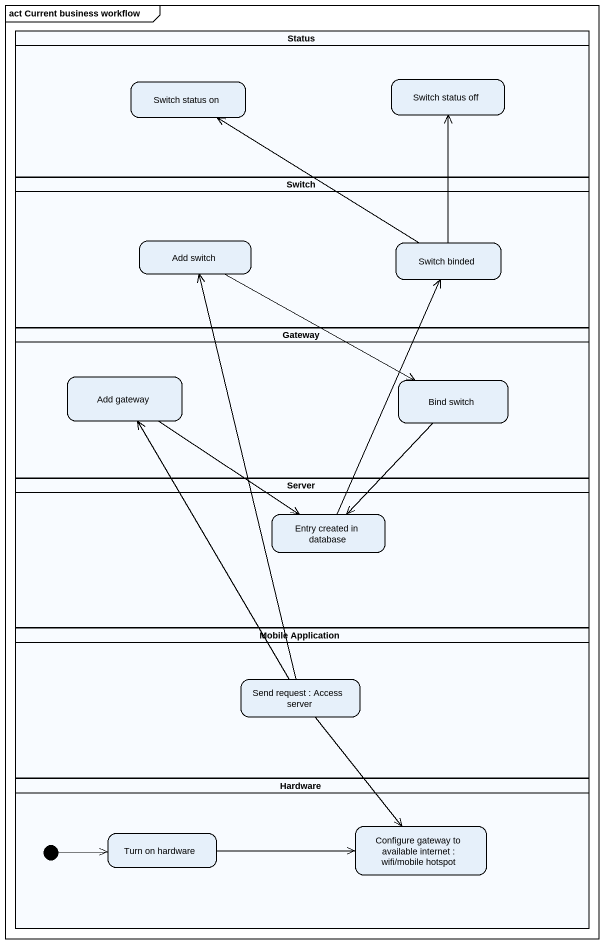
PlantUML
@startuml
mainframe act Current business workflow
hide empty description
state Status <<partition>> {
  state "Switch status on" as Switch_status_on
  state "Switch status off" as Switch_status_off
}
state Switch <<partition>> {
  state "Add switch" as Add_switch
  state "Switch binded" as Switch_binded
}
state Gateway <<partition>> {
  state "Add gateway" as Add_gateway
  state "Bind switch" as Bind_switch
}
state Server <<partition>> {
  state "Entry created in database" as Entry_created_in_database
}
state "Mobile Application" as Mobile_Application <<partition>> {
  state "Send request : Access server" as Send_request_Access_server
}
state Hardware <<partition>> {
  state "Turn on hardware" as Turn_on_hardware
  state "Configure gateway to available internet : wifi/mobile hotspot" as Configure_gateway_to
  [*] -right-> Turn_on_hardware
}
Add_switch -right-> Bind_switch
Switch_binded -up-> Switch_status_on
Switch_binded -up-> Switch_status_off
Add_gateway --> Entry_created_in_database
Bind_switch --> Entry_created_in_database
Entry_created_in_database -up-> Switch_binded
Send_request_Access_server -up-> Add_switch
Send_request_Access_server -up-> Add_gateway
Send_request_Access_server --> Configure_gateway_to
Turn_on_hardware -right-> Configure_gateway_to
@enduml
